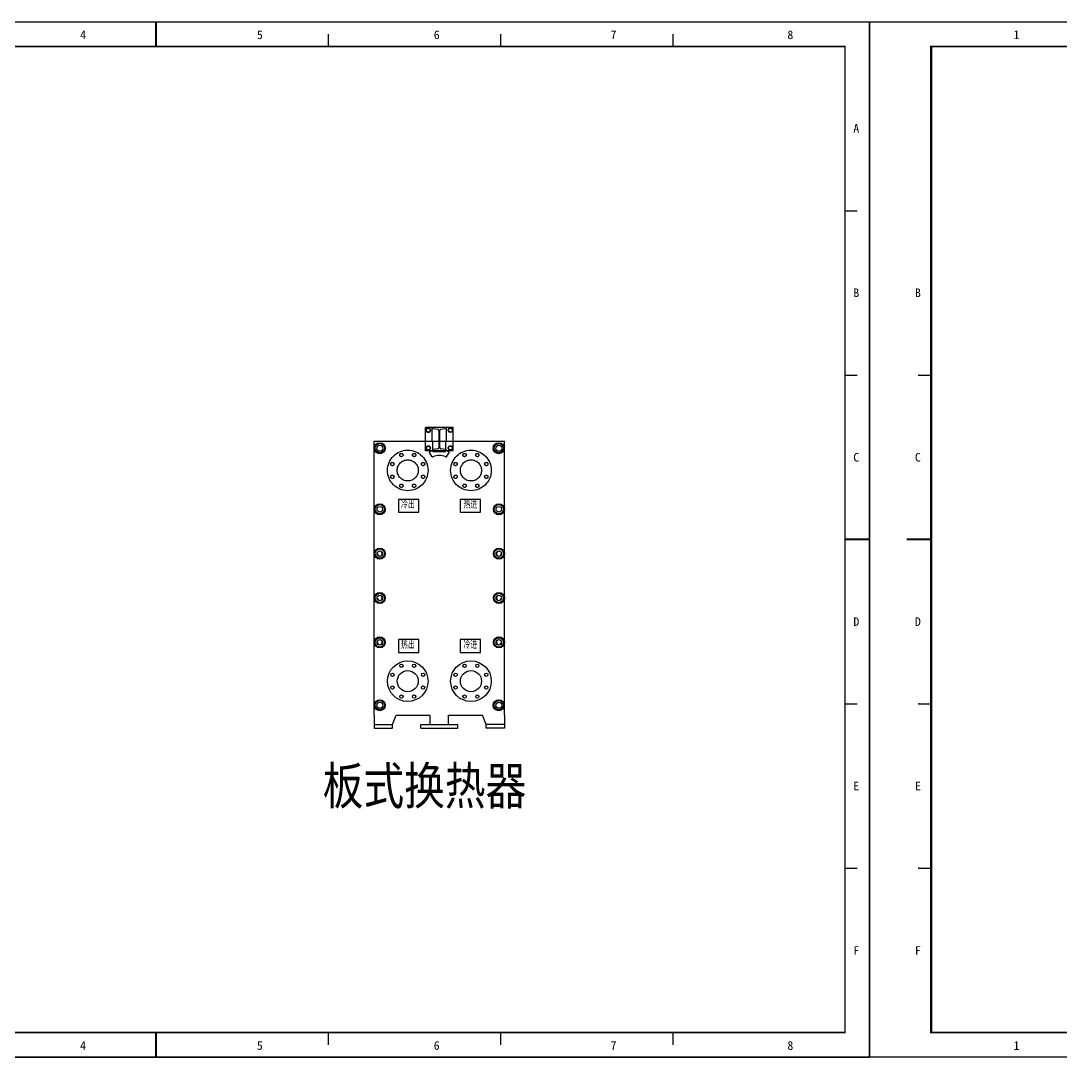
# Model space of a CAD drawing. Header units: millimetres. Extents: x 9671 to 25689, y -17516 to -2951.
# Drawn here: x 21876.2 to 22087.3, y -5527.3 to -5316.9 of the extents above; entities that cross this region are included whole.
import ezdxf

# ---------------------------------------------------------------- set-up
doc = ezdxf.new("R2010")
doc.units = ezdxf.units.MM
doc.linetypes.add('ACAD_ISO04W100', pattern=[30, 24, -3, 0, -3])
doc.layers.add('CAXA4', color=3, linetype='Continuous', lineweight=25)
for name, color, linetype in [('图层2', 1, 'ACAD_ISO04W100'), ('图层3', 2, 'Continuous'), ('图层5', 5, 'Continuous'), ('图层6', 6, 'Continuous')]:
    doc.layers.add(name, color=color, linetype=linetype)
doc.styles.add('QSDI', font='SimSun.ttf', dxfattribs={"width": 0.8})
doc.styles.add('标准', font='SIMFANG.TTF', dxfattribs={"width": 0.667})

# ---------------------------------------------------------------- blocks, each defined once
blk = doc.blocks.new('2#图框，横')
for p, q in [((7777.69, 0), (7777.69, 420)), ((7777.69, 420), (8371.69, 420)), ((8371.69, 420), (8371.69, 0)), ((7872.57, 415), (7872.57, 410)), ((7942.44, 415), (7942.44, 410)), ((8012.32, 415), (8012.32, 410)), ((8152.07, 415), (8152.07, 410)), ((8221.94, 415), (8221.94, 410)), ((8291.82, 415), (8291.82, 410)), ((8361.69, 343.33), (8366.69, 343.33)), ((8371.69, 0), (8371.69, 297)), ((7797.69, 276.67), (7802.69, 276.67)), ((8361.69, 276.67), (8366.69, 276.67)), ((7797.69, 143.33), (7802.69, 143.33)), ((8361.69, 143.33), (8366.69, 143.33)), ((7797.69, 76.67), (7802.69, 76.67)), ((8361.69, 76.67), (8366.69, 76.67)), ((7872.57, 10), (7872.57, 5)), ((7942.44, 10), (7942.44, 5)), ((8012.32, 10), (8012.32, 5)), ((8152.07, 10), (8152.07, 5)), ((8221.94, 10), (8221.94, 5)), ((8291.82, 10), (8291.82, 5)), ((8371.69, 0), (7777.69, 0)), ((7951.69, 0), (8371.69, 0))]:
    blk.add_line(p, q)
for points, const_width in [([(8082.19, 410), (8082.19, 420)], 0.8), ([(8082.19, 410), (8082.19, 420)], 0.5), ([(7802.69, 210), (7792.69, 210)], 0.8), ([(7792.69, 210), (7802.69, 210)], 0.5), ([(8361.69, 210), (8371.69, 210)], 0.8), ([(8361.69, 210), (8371.69, 210)], 0.5), ([(8082.19, 10), (8082.19, 0)], 0.8), ([(8082.19, 10), (8082.19, 0)], 0.5)]:
    blk.add_lwpolyline(points, dxfattribs=dict(const_width=const_width))
blk.add_lwpolyline([(7802.69, 10, 1, 1, 0), (7802.69, 410, 0.6, 0.6, 0), (8361.69, 410, 0.6, 0.6, 0), (8361.69, 10, 0.6, 0.6, 0)], format="xyseb", close=True)
for p in [(7797.69, 276.67), (7797.69, 210), (7797.69, 143.33), (7797.69, 76.67)]:
    blk.add_point(p)
at = {"style": 'QSDI'}
for s, p in [('1', (7836.11, 412.98)), ('2', (7907.86, 412.98)), ('3', (7979.61, 412.98)), ('4', (8051.36, 412.98)), ('5', (8123.11, 412.98)), ('6', (8194.86, 412.98)), ('7', (8266.61, 412.98)), ('8', (8338.36, 412.98)), ('A', (8365.11, 375.02)), ('B', (7796.11, 308.32)), ('B', (8365.11, 308.32)), ('C', (7796.11, 241.62)), ('C', (8365.11, 241.62)), ('D', (7796.11, 174.92)), ('D', (8365.11, 174.92)), ('E', (7796.11, 108.22)), ('E', (8365.11, 108.22)), ('F', (7796.11, 41.52)), ('F', (8365.11, 41.52)), ('1', (7836.11, 2.98)), ('2', (7907.86, 2.98)), ('3', (7979.61, 2.98)), ('4', (8051.36, 2.98)), ('5', (8123.11, 2.98)), ('6', (8194.86, 2.98)), ('7', (8266.61, 2.98)), ('8', (8338.36, 2.98))]:
    blk.add_text(s, height=3.5, dxfattribs=at).set_placement(p)

msp = doc.modelspace()

# ---------------------------------------------------------------- linework, layer by layer
at = {"ltscale": 2}
for p, q in [((21959.71, -5405.33), (21959.16, -5404.47)), ((21962.58, -5405.33), (21963.13, -5404.47))]:
    msp.add_line(p, q, dxfattribs=at)
at = {"color": 2, "ltscale": 2}
for p, q in [((21959.83, -5403.83), (21959.83, -5404.09)), ((21962.46, -5403.83), (21962.46, -5404.09))]:
    msp.add_line(p, q, dxfattribs=at)
at = {"color": 2}
for p, q in [((21959.27, -5459.66), (21959.27, -5457.78)), ((21963.02, -5459.66), (21963.02, -5457.78)), ((21957.39, -5459.66), (21964.89, -5459.66)), ((21957.39, -5460.41), (21957.39, -5459.66)), ((21959.64, -5459.66), (21959.64, -5459.66)), ((21962.64, -5459.66), (21962.64, -5459.66)), ((21964.89, -5460.41), (21964.89, -5459.66)), ((21957.39, -5460.41), (21964.89, -5460.41))]:
    msp.add_line(p, q, dxfattribs=at)
at = {"color": 1}
for centre, radius in [((21954.73, -5450.86), 4.12), ((21953.44, -5447.74), 0.338), ((21956.02, -5447.74), 0.338), ((21951.61, -5449.57), 0.338), ((21954.73, -5450.86), 2.14), ((21957.85, -5449.57), 0.338), ((21951.61, -5452.15), 0.338), ((21957.85, -5452.15), 0.338), ((21953.44, -5453.98), 0.338), ((21956.02, -5453.98), 0.338)]:
    msp.add_circle(centre, radius, dxfattribs=at)
at = {"color": 5}
for centre, radius in [((21967.56, -5450.86), 4.12), ((21966.26, -5447.74), 0.338), ((21968.85, -5447.74), 0.338), ((21964.44, -5449.57), 0.338), ((21967.56, -5450.86), 2.14), ((21970.67, -5449.57), 0.338), ((21964.44, -5452.15), 0.338), ((21970.67, -5452.15), 0.338), ((21966.26, -5453.98), 0.338), ((21968.85, -5453.98), 0.338)]:
    msp.add_circle(centre, radius, dxfattribs=at)
at = {"color": 2, "ltscale": 2}
for centre, radius, start, end in [((21959.24, -5404.42), 0.0938, 115.1436, 212.555), ((21961.14, -5408.48), 4.58, 106.6716, 115.1436), ((21961.14, -5408.48), 4.58, 64.8564, 73.3284), ((21963.05, -5404.42), 0.0938, 327.445, 64.8564)]:
    msp.add_arc(centre, radius, start, end, dxfattribs=at)
at = {"ltscale": 2}
for centre, radius, start, end in [((21959.79, -5405.28), 0.0938, 212.555, 292.9622), ((21961.14, -5408.48), 3.38, 67.0378, 112.9622), ((21961.14, -5408.48), 3.38, 67.0378, 112.9622), ((21962.5, -5405.28), 0.0938, 247.0378, 327.445), ((21962.5, -5405.28), 0.0938, 247.0378, 327.445)]:
    msp.add_arc(centre, radius, start, end, dxfattribs=at)
at = {"layer": '图层2', "color": 2}
msp.add_lwpolyline([(21962.46, -5404.12), (21962.46, -5403.9, 0.069552), (21962.42, -5403.89), (21961.46, -5403.73, -0.366629), (21961.24, -5403.47), (21961.24, -5400.04, -0.366629), (21961.46, -5399.78), (21962.42, -5399.62, 0.366629), (21962.53, -5399.49), (21962.53, -5399.39), (21959.76, -5399.39), (21959.76, -5399.49, 0.366629), (21959.87, -5399.62), (21960.83, -5399.78, -0.366629), (21961.05, -5400.04), (21961.05, -5403.47, -0.366629), (21960.83, -5403.73), (21959.87, -5403.89, 0.069552), (21959.83, -5403.9), (21959.83, -5404.12)], format="xyb", close=True, dxfattribs=at)
at = {"layer": '图层2', "color": 5, "ltscale": 6}
for centre, radius in [((21954.73, -5408.11), 4.12), ((21953.44, -5404.99), 0.338), ((21956.02, -5404.99), 0.338), ((21951.61, -5406.82), 0.338), ((21954.73, -5408.11), 2.14), ((21957.85, -5406.82), 0.338), ((21951.61, -5409.4), 0.338), ((21957.85, -5409.4), 0.338), ((21953.44, -5411.23), 0.338), ((21956.02, -5411.23), 0.338)]:
    msp.add_circle(centre, radius, dxfattribs=at)
at = {"layer": '图层2', "ltscale": 6}
for centre, radius in [((21967.56, -5408.11), 4.12), ((21966.26, -5404.99), 0.338), ((21968.85, -5404.99), 0.338), ((21964.44, -5406.82), 0.338), ((21967.56, -5408.11), 2.14), ((21970.67, -5406.82), 0.338), ((21964.44, -5409.4), 0.338), ((21970.67, -5409.4), 0.338), ((21966.26, -5411.23), 0.338), ((21968.85, -5411.23), 0.338)]:
    msp.add_circle(centre, radius, dxfattribs=at)
at = {"layer": '图层3'}
for p, q in [((21947.91, -5402.21), (21974.38, -5402.21)), ((21947.91, -5457.78), (21947.91, -5402.21)), ((21962.57, -5402.21), (21965.01, -5402.21)), ((21952.41, -5457.78), (21959.27, -5457.78)), ((21963.02, -5457.78), (21969.88, -5457.78))]:
    msp.add_line(p, q, dxfattribs=at)
at = {"layer": '图层3', "color": 2}
for p, q in [((21957.28, -5402.21), (21959.72, -5402.21)), ((21959.79, -5404.25), (21959.79, -5402.21)), ((21962.49, -5404.25), (21962.49, -5402.21)), ((21974.38, -5457.78), (21974.38, -5402.21)), ((21959.79, -5404.25), (21962.49, -5404.25))]:
    msp.add_line(p, q, dxfattribs=at)
at = {"layer": '图层3'}
for centre in [(21949.07, -5403.61), (21973.22, -5403.61), (21949.07, -5455.74), (21973.22, -5455.74)]:
    msp.add_circle(centre, 0.619, dxfattribs=at)
at = {"layer": '图层5', "color": 2}
msp.add_line((21959.72, -5402.21), (21962.57, -5402.21), dxfattribs=at)
for points in [[(21952.87, -5416.61), (21956.99, -5416.61), (21956.99, -5413.98), (21952.87, -5413.98)], [(21965.35, -5416.61), (21969.47, -5416.61), (21969.47, -5413.98), (21965.35, -5413.98)], [(21952.87, -5445.05), (21956.99, -5445.05), (21956.99, -5442.43), (21952.87, -5442.43)], [(21965.35, -5445.05), (21969.47, -5445.05), (21969.47, -5442.43), (21965.35, -5442.43)]]:
    msp.add_lwpolyline(points, close=True, dxfattribs=at)
at = {"layer": '图层5'}
for centre, start, end in [((21949.07, -5424.99), 180, 90), ((21973.22, -5424.99), 90, 0), ((21949.07, -5433.99), 180, 90), ((21973.22, -5433.99), 90, 0), ((21949.07, -5442.99), 180, 90), ((21973.22, -5442.99), 90, 0)]:
    msp.add_arc(centre, 0.487, start, end, dxfattribs=at)
at = {"layer": '图层6', "color": 2}
for p, q in [((21963.96, -5399.39), (21958.33, -5399.39)), ((21958.33, -5404.12), (21958.33, -5399.39)), ((21959.72, -5402.21), (21959.72, -5399.39)), ((21962.57, -5402.21), (21962.57, -5399.39)), ((21963.96, -5404.12), (21963.96, -5399.39)), ((21963.96, -5404.12), (21958.33, -5404.12)), ((21947.91, -5457.78), (21947.91, -5459.66)), ((21951.66, -5459.66), (21952.41, -5457.78)), ((21970.63, -5459.66), (21969.88, -5457.78)), ((21974.38, -5457.78), (21974.38, -5459.66)), ((21947.91, -5459.66), (21951.66, -5459.66)), ((21947.91, -5459.66), (21947.91, -5460.41)), ((21951.66, -5460.41), (21951.66, -5459.66)), ((21970.63, -5460.41), (21970.63, -5459.66)), ((21974.38, -5459.66), (21970.63, -5459.66)), ((21974.38, -5459.66), (21974.38, -5460.41)), ((21947.91, -5460.41), (21951.66, -5460.41)), ((21974.38, -5460.41), (21970.63, -5460.41))]:
    msp.add_line(p, q, dxfattribs=at)
for points in [[(21958.67, -5399.57), (21958.44, -5399.96), (21958.67, -5400.35), (21959.12, -5400.35), (21959.34, -5399.96), (21959.12, -5399.57)], [(21963.62, -5399.57), (21963.84, -5399.96), (21963.62, -5400.35), (21963.17, -5400.35), (21962.94, -5399.96), (21963.17, -5399.57)], [(21950.17, -5403.61), (21949.62, -5402.66), (21948.52, -5402.66), (21947.97, -5403.61), (21948.52, -5404.56), (21949.62, -5404.56)], [(21958.67, -5403.17), (21958.44, -5403.56), (21958.67, -5403.95), (21959.12, -5403.95), (21959.34, -5403.56), (21959.12, -5403.17)], [(21963.62, -5403.17), (21963.84, -5403.56), (21963.62, -5403.95), (21963.17, -5403.95), (21962.94, -5403.56), (21963.17, -5403.17)], [(21974.32, -5403.61), (21973.77, -5402.66), (21972.67, -5402.66), (21972.12, -5403.61), (21972.67, -5404.56), (21973.77, -5404.56)], [(21950.17, -5415.99), (21949.62, -5415.04), (21948.52, -5415.04), (21947.97, -5415.99), (21948.52, -5416.94), (21949.62, -5416.94)], [(21972.12, -5415.99), (21972.67, -5415.04), (21973.77, -5415.04), (21974.32, -5415.99), (21973.77, -5416.94), (21972.67, -5416.94)], [(21950.17, -5424.99), (21949.62, -5424.04), (21948.52, -5424.04), (21947.97, -5424.99), (21948.52, -5425.94), (21949.62, -5425.94)], [(21972.12, -5424.99), (21972.67, -5424.04), (21973.77, -5424.04), (21974.32, -5424.99), (21973.77, -5425.94), (21972.67, -5425.94)], [(21950.17, -5433.99), (21949.62, -5433.04), (21948.52, -5433.04), (21947.97, -5433.99), (21948.52, -5434.94), (21949.62, -5434.94)], [(21972.12, -5433.99), (21972.67, -5433.04), (21973.77, -5433.04), (21974.32, -5433.99), (21973.77, -5434.94), (21972.67, -5434.94)], [(21950.17, -5442.99), (21949.62, -5442.04), (21948.52, -5442.04), (21947.97, -5442.99), (21948.52, -5443.94), (21949.62, -5443.94)], [(21972.12, -5442.99), (21972.67, -5442.04), (21973.77, -5442.04), (21974.32, -5442.99), (21973.77, -5443.94), (21972.67, -5443.94)], [(21950.17, -5455.74), (21949.62, -5454.79), (21948.52, -5454.79), (21947.97, -5455.74), (21948.52, -5456.69), (21949.62, -5456.69)], [(21974.32, -5455.74), (21973.77, -5454.79), (21972.67, -5454.79), (21972.12, -5455.74), (21972.67, -5456.69), (21973.77, -5456.69)]]:
    msp.add_lwpolyline(points, close=True, dxfattribs=at)
for centre, radius in [((21958.89, -5399.96), 0.45), ((21958.89, -5399.96), 0.39), ((21963.39, -5399.96), 0.45), ((21963.39, -5399.96), 0.39), ((21949.04, -5403.61), 1.12), ((21949.07, -5403.61), 0.952), ((21958.89, -5403.56), 0.45), ((21958.89, -5403.56), 0.39), ((21963.39, -5403.56), 0.45), ((21963.39, -5403.56), 0.39), ((21973.19, -5403.61), 1.12), ((21973.22, -5403.61), 0.952), ((21949.04, -5415.99), 1.12), ((21949.07, -5415.99), 0.952), ((21973.24, -5415.99), 1.12), ((21973.22, -5415.99), 0.952), ((21949.04, -5424.99), 1.12), ((21949.07, -5424.99), 0.952), ((21973.24, -5424.99), 1.12), ((21973.22, -5424.99), 0.952), ((21949.04, -5433.99), 1.12), ((21973.24, -5433.99), 1.12), ((21949.07, -5433.99), 0.952), ((21973.22, -5433.99), 0.952), ((21949.04, -5442.99), 1.12), ((21949.07, -5442.99), 0.952), ((21973.24, -5442.99), 1.12), ((21973.22, -5442.99), 0.952), ((21949.04, -5455.74), 1.12), ((21949.07, -5455.74), 0.952), ((21973.19, -5455.74), 1.12), ((21973.22, -5455.74), 0.952)]:
    msp.add_circle(centre, radius, dxfattribs=at)
at = {"layer": '图层6'}
for centre in [(21949.07, -5415.99), (21973.22, -5415.99), (21949.07, -5424.99), (21973.22, -5424.99), (21949.07, -5433.99), (21973.22, -5433.99), (21949.07, -5442.99), (21973.22, -5442.99)]:
    msp.add_circle(centre, 0.562, dxfattribs=at)

# ---------------------------------------------------------------- block references
at = {"color": 2, "xscale": 0.4999999999999969, "yscale": 0.4999999999999969, "zscale": 0.4999999999999969}
for p in [(17862.58, -5527.12), (18159.58, -5527.12)]:
    msp.add_blockref('2#图框，横', p, dxfattribs=at)

# ---------------------------------------------------------------- texts
at = {"style": 'QSDI', "width": 0.8}
msp.add_text('板式换热器', height=7.569, dxfattribs=at).set_placement((21937.48, -5475.86))
at = {"layer": 'CAXA4', "color": 2, "linetype": 'Continuous', "lineweight": 25, "ltscale": 0.8, "char_height": 1.5, "attachment_point": 1, "style": '标准'}
for s, insert in [('{\\fFangSong_GB2312|b0|i0|c134|p34;冷出}', (21953.36, -5414.19)), ('{\\fFangSong_GB2312|b0|i0|c134|p0;热进}', (21966.03, -5414.19)), ('{\\fFangSong_GB2312|b0|i0|c134|p34;热出}', (21953.36, -5442.63)), ('{\\fFangSong_GB2312|b0|i0|c134|p0;冷进}', (21966.03, -5442.63))]:
    msp.add_mtext(s, dxfattribs=dict(at, insert=insert))

doc.saveas('drawing.dxf')
